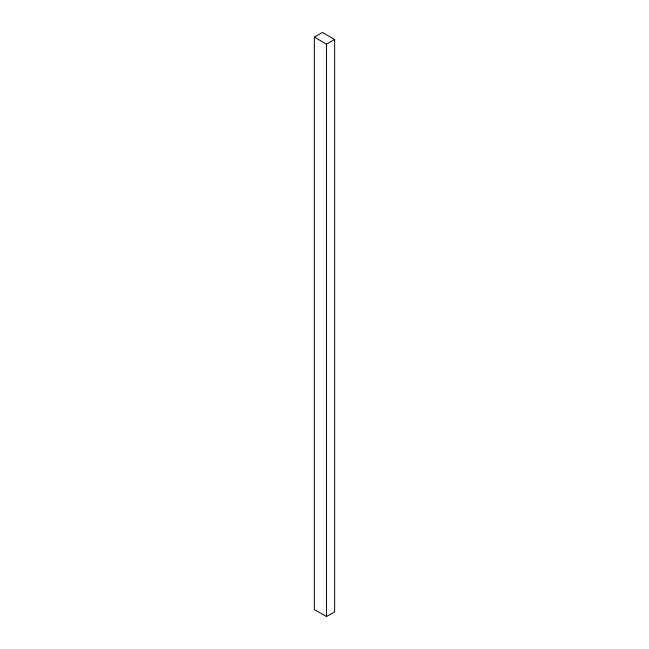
<?xml version="1.0" encoding="UTF-8"?>
<svg xmlns="http://www.w3.org/2000/svg" width="649" height="649" viewBox="0 0 649 649"><rect width="100%" height="100%" fill="white"/><g stroke="black" fill="none" stroke-linecap="round" stroke-linejoin="round"><path stroke-width="0.97" d="M314.343 37.139L322.472 32.45L334.657 39.484L334.657 611.861L326.528 616.55L314.343 609.516L314.343 37.139L326.528 44.181L334.657 39.484M326.528 44.181L326.528 616.55"/></g></svg>
